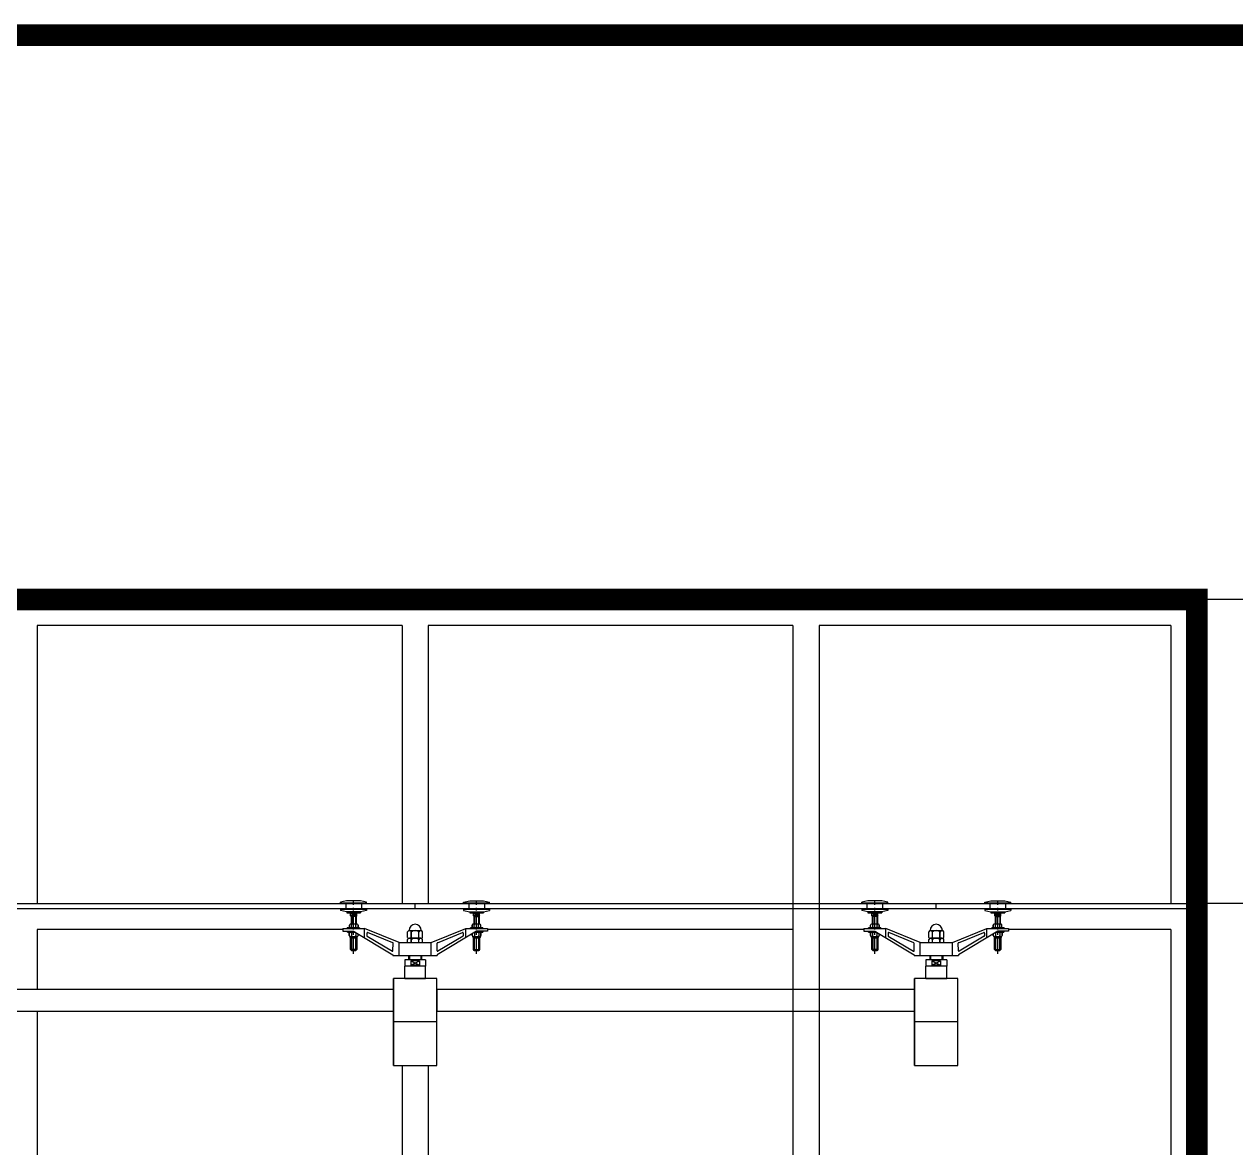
# Model space of a CAD drawing. Extents: x 458975 to 585950, y -118893 to 21149.
# Drawn here: x 471159 to 473949, y -63444 to -60856 of the extents above; entities that cross this region are included whole.
import ezdxf

# ---------------------------------------------------------------- set-up
doc = ezdxf.new("R2010")
doc.units = 0
doc.header["$LTSCALE"] = 1000
doc.header["$MEASUREMENT"] = 0
doc.linetypes.add('CENTER2', pattern=[1.125, 0.75, -0.125, 0.125, -0.125])
doc.linetypes.add('CENTERX2', pattern=[101.6, 63.5, -12.7, 12.7, -12.7])
doc.layers.get('0').update_dxf_attribs({"linetype": 'CONTINUOUS'})
doc.layers.get('DEFPOINTS').update_dxf_attribs({"linetype": 'CONTINUOUS'})
for name, color, linetype in [('E_WALL', 255, 'CONTINUOUS'), ('E_WINDOW', 4, 'CONTINUOUS'), ('LEVL', 3, 'CONTINUOUS'), ('PUB_WALL', 255, 'CONTINUOUS'), ('WALL', 151, 'CONTINUOUS'), ('WINDOW', 2, 'CONTINUOUS')]:
    doc.layers.add(name, color=color, linetype=linetype)

# ---------------------------------------------------------------- blocks, each defined once
blk = doc.blocks.new('A$C692F677F')
at = {"layer": 'E_WINDOW'}
for p, q in [((3600, 3500), (0, 3500)), ((3600, 3500), (3600, 0)), ((930, 3440), (930, 2800)), ((1770, 3440), (930, 3440)), ((1770, 3440), (1770, 2800)), ((1830, 3440), (1830, 2800)), ((2670, 3440), (1830, 3440)), ((2670, 3440), (2670, 2740)), ((2730, 3440), (2730, 2740)), ((3540, 3440), (2730, 3440)), ((3540, 3440), (3540, 2800)), ((930, 2740), (930, 2602.2)), ((1633.5, 2740), (930, 2740)), ((2670, 2740), (1966.5, 2740)), ((2670, 2740), (2670, 2160)), ((2730, 2740), (2730, 2160)), ((2833.5, 2740), (2730, 2740)), ((3540, 2740), (3166.5, 2740)), ((3540, 2740), (3540, 2160)), ((930, 2552.2), (930, 2160)), ((1770, 2427.2), (1770, 2160)), ((1830, 2427.2), (1830, 2160))]:
    blk.add_line(p, q, dxfattribs=at)

msp = doc.modelspace()

# ---------------------------------------------------------------- linework, layer by layer
at = {"color": 2, "linetype": 'Continuous'}
for p, q in [((471901.4, -62875.5), (471887.4, -62878.5)), ((471933.3, -62875.5), (471901.4, -62875.5)), ((471947.3, -62878.5), (471933.3, -62875.5)), ((472170.7, -62878.5), (472184.7, -62875.5)), ((472184.7, -62875.5), (472216.6, -62875.5)), ((472216.6, -62875.5), (472230.6, -62878.5)), ((473101.4, -62875.5), (473087.4, -62878.5)), ((473133.3, -62875.5), (473101.4, -62875.5)), ((473147.3, -62878.5), (473133.3, -62875.5)), ((473370.7, -62878.5), (473384.7, -62875.5)), ((473384.7, -62875.5), (473416.6, -62875.5)), ((473416.6, -62875.5), (473430.6, -62878.5)), ((471887.4, -62881.5), (471887.4, -62878.5)), ((471947.3, -62880.5), (471887.4, -62880.5)), ((471887.4, -62881.5), (471899.4, -62881.5)), ((471887.4, -62894.3), (471899.4, -62894.3)), ((471887.4, -62894.3), (471887.4, -62897.3)), ((471947.3, -62895.3), (471887.4, -62895.3)), ((471901.4, -62900.3), (471887.4, -62897.3)), ((471933.3, -62900.3), (471901.4, -62900.3)), ((471901.5, -62900.3), (471901.5, -62903.1)), ((471901.5, -62903.1), (471933.3, -62903.1)), ((471902.5, -62900.3), (471902.5, -62903.1)), ((471911.5, -62903.1), (471910.5, -62904.1)), ((471910.5, -62910.1), (471910.5, -62904.1)), ((471924.5, -62904.1), (471910.5, -62904.1)), ((471921.5, -62904.1), (471913.5, -62910.1)), ((471913.5, -62904.1), (471921.5, -62910.1)), ((471913.5, -62904.1), (471913.5, -62910.1)), ((471921.5, -62904.1), (471921.5, -62910.1)), ((471923.5, -62903.1), (471924.5, -62904.1)), ((471924.5, -62910.1), (471924.5, -62904.1)), ((471932.3, -62900.3), (471932.3, -62903.1)), ((471947.3, -62897.3), (471933.3, -62900.3)), ((471933.3, -62900.3), (471933.3, -62903.1)), ((471935.3, -62881.5), (471947.3, -62881.5)), ((471947.3, -62894.3), (471935.3, -62894.3)), ((471947.3, -62881.5), (471947.3, -62878.5)), ((471947.3, -62894.3), (471947.3, -62897.3)), ((472170.7, -62881.5), (472170.7, -62878.5)), ((472230.6, -62880.5), (472170.7, -62880.5)), ((472170.7, -62881.5), (472182.7, -62881.5)), ((472170.7, -62894.3), (472182.7, -62894.3)), ((472170.7, -62894.3), (472170.7, -62897.3)), ((472230.6, -62895.3), (472170.7, -62895.3)), ((472170.7, -62897.3), (472184.7, -62900.3)), ((472184.7, -62900.3), (472216.6, -62900.3)), ((472184.7, -62900.3), (472184.7, -62903.1)), ((472184.7, -62903.1), (472216.5, -62903.1)), ((472185.7, -62900.3), (472185.7, -62903.1)), ((472194.5, -62903.1), (472193.5, -62904.1)), ((472193.5, -62910.1), (472193.5, -62904.1)), ((472207.5, -62904.1), (472193.5, -62904.1)), ((472196.5, -62904.1), (472204.5, -62910.1)), ((472204.5, -62904.1), (472196.5, -62910.1)), ((472196.5, -62904.1), (472196.5, -62910.1)), ((472204.5, -62904.1), (472204.5, -62910.1)), ((472206.5, -62903.1), (472207.5, -62904.1)), ((472207.5, -62910.1), (472207.5, -62904.1)), ((472215.5, -62900.3), (472215.5, -62903.1)), ((472216.5, -62900.3), (472216.5, -62903.1)), ((472216.6, -62900.3), (472230.6, -62897.3)), ((472218.6, -62881.5), (472230.6, -62881.5)), ((472230.6, -62894.3), (472218.6, -62894.3)), ((472230.6, -62881.5), (472230.6, -62878.5)), ((472230.6, -62894.3), (472230.6, -62897.3)), ((473087.4, -62881.5), (473087.4, -62878.5)), ((473147.3, -62880.5), (473087.4, -62880.5)), ((473087.4, -62881.5), (473099.4, -62881.5)), ((473087.4, -62894.3), (473099.4, -62894.3)), ((473087.4, -62894.3), (473087.4, -62897.3)), ((473147.3, -62895.3), (473087.4, -62895.3)), ((473101.4, -62900.3), (473087.4, -62897.3)), ((473133.3, -62900.3), (473101.4, -62900.3)), ((473101.5, -62900.3), (473101.5, -62903.1)), ((473101.5, -62903.1), (473133.3, -62903.1)), ((473102.5, -62900.3), (473102.5, -62903.1)), ((473111.5, -62903.1), (473110.5, -62904.1)), ((473124.5, -62904.1), (473110.5, -62904.1)), ((473110.5, -62910.1), (473110.5, -62904.1)), ((473121.5, -62904.1), (473113.5, -62910.1)), ((473113.5, -62904.1), (473121.5, -62910.1)), ((473113.5, -62904.1), (473113.5, -62910.1)), ((473121.5, -62904.1), (473121.5, -62910.1)), ((473123.5, -62903.1), (473124.5, -62904.1)), ((473124.5, -62910.1), (473124.5, -62904.1)), ((473132.3, -62900.3), (473132.3, -62903.1)), ((473147.3, -62897.3), (473133.3, -62900.3)), ((473133.3, -62900.3), (473133.3, -62903.1)), ((473135.3, -62881.5), (473147.3, -62881.5)), ((473147.3, -62894.3), (473135.3, -62894.3)), ((473147.3, -62881.5), (473147.3, -62878.5)), ((473147.3, -62894.3), (473147.3, -62897.3)), ((473370.7, -62881.5), (473370.7, -62878.5)), ((473430.6, -62880.5), (473370.7, -62880.5)), ((473370.7, -62881.5), (473382.7, -62881.5)), ((473370.7, -62894.3), (473382.7, -62894.3)), ((473370.7, -62894.3), (473370.7, -62897.3)), ((473430.6, -62895.3), (473370.7, -62895.3)), ((473370.7, -62897.3), (473384.7, -62900.3)), ((473384.7, -62900.3), (473416.6, -62900.3)), ((473384.7, -62900.3), (473384.7, -62903.1)), ((473384.7, -62903.1), (473416.5, -62903.1)), ((473385.7, -62900.3), (473385.7, -62903.1)), ((473394.5, -62903.1), (473393.5, -62904.1)), ((473407.5, -62904.1), (473393.5, -62904.1)), ((473393.5, -62910.1), (473393.5, -62904.1)), ((473396.5, -62904.1), (473404.5, -62910.1)), ((473404.5, -62904.1), (473396.5, -62910.1)), ((473396.5, -62904.1), (473396.5, -62910.1)), ((473404.5, -62904.1), (473404.5, -62910.1)), ((473406.5, -62903.1), (473407.5, -62904.1)), ((473407.5, -62910.1), (473407.5, -62904.1)), ((473415.5, -62900.3), (473415.5, -62903.1)), ((473416.5, -62900.3), (473416.5, -62903.1)), ((473416.6, -62900.3), (473430.6, -62897.3)), ((473418.6, -62881.5), (473430.6, -62881.5)), ((473430.6, -62894.3), (473418.6, -62894.3)), ((473430.6, -62881.5), (473430.6, -62878.5)), ((473430.6, -62894.3), (473430.6, -62897.3)), ((471910.5, -62910.1), (471911.5, -62911.1)), ((471924.5, -62910.1), (471910.5, -62910.1)), ((471911.5, -62911.1), (471911.5, -62929.4)), ((471923.5, -62911.1), (471911.5, -62911.1)), ((471924.5, -62910.1), (471923.5, -62911.1)), ((471923.5, -62911.1), (471923.5, -62929.4)), ((472193.5, -62910.1), (472194.5, -62911.1)), ((472207.5, -62910.1), (472193.5, -62910.1)), ((472194.5, -62911.1), (472206.5, -62911.1)), ((472194.5, -62911.1), (472194.5, -62929.4)), ((472207.5, -62910.1), (472206.5, -62911.1)), ((472206.5, -62911.1), (472206.5, -62929.4)), ((473110.5, -62910.1), (473111.5, -62911.1)), ((473124.5, -62910.1), (473110.5, -62910.1)), ((473111.5, -62911.1), (473111.5, -62929.4)), ((473123.5, -62911.1), (473111.5, -62911.1)), ((473124.5, -62910.1), (473123.5, -62911.1)), ((473123.5, -62911.1), (473123.5, -62929.4)), ((473407.5, -62910.1), (473393.5, -62910.1)), ((473393.5, -62910.1), (473394.5, -62911.1)), ((473394.5, -62911.1), (473406.5, -62911.1)), ((473394.5, -62911.1), (473394.5, -62929.4)), ((473407.5, -62910.1), (473406.5, -62911.1)), ((473406.5, -62911.1), (473406.5, -62929.4))]:
    msp.add_line(p, q, dxfattribs=at)
at = {"color": 0, "linetype": 'CENTER2', "ltscale": 0.05}
for p, q in [((471917.5, -62997.3), (471917.5, -62875.5)), ((472200.5, -62997.3), (472200.5, -62875.5)), ((473117.5, -62997.3), (473117.5, -62875.5)), ((473400.5, -62997.3), (473400.5, -62875.5)), ((471899.4, -62880.5), (471899.4, -62894.3)), ((471935.3, -62880.5), (471935.3, -62894.3)), ((472182.7, -62880.5), (472182.7, -62894.3)), ((472218.6, -62880.5), (472218.6, -62894.3)), ((473099.4, -62880.5), (473099.4, -62894.3)), ((473135.3, -62880.5), (473135.3, -62894.3)), ((473382.7, -62880.5), (473382.7, -62894.3)), ((473418.6, -62880.5), (473418.6, -62894.3)), ((471913, -62911.1), (471913, -62929.4)), ((471922, -62911.1), (471922, -62929.4)), ((472196, -62911.1), (472196, -62929.4)), ((472205, -62911.1), (472205, -62929.4)), ((473113, -62911.1), (473113, -62929.4)), ((473122, -62911.1), (473122, -62929.4)), ((473396, -62911.1), (473396, -62929.4)), ((473405, -62911.1), (473405, -62929.4))]:
    msp.add_line(p, q, dxfattribs=at)
at = {"color": 2}
for p, q in [((471892.5, -62939.2), (471892.5, -62945.2)), ((471892.5, -62939.2), (471942.5, -62939.2)), ((471892.5, -62945.2), (471917.5, -62945.2)), ((471917.4, -62945.2), (472008, -62999.3)), ((472022, -62971.2), (471942.5, -62939.2)), ((471942.5, -62960.1), (471942.5, -62939.2)), ((471948.2, -62949.4), (471948.1, -62955.9)), ((471948.6, -62956.8), (472006.6, -62991.5)), ((472007.7, -62971.9), (471949.6, -62948.5)), ((472041.8, -62959.4), (472041.8, -62946.4)), ((472045, -62943.4), (472073, -62943.4)), ((472045, -62961.5), (472073, -62961.5)), ((472072.2, -62961.4), (472045.8, -62961.4)), ((472050.3, -62959.4), (472050.3, -62946.4)), ((472050.4, -62959.4), (472050.4, -62946.4)), ((472067.5, -62959.4), (472067.5, -62946.4)), ((472067.6, -62959.4), (472067.6, -62946.4)), ((472076.2, -62959.4), (472076.2, -62946.4)), ((472096, -62971.2), (472175.5, -62939.2)), ((472200.6, -62945.2), (472110, -62999.3)), ((472110.2, -62971.9), (472168.4, -62948.5)), ((472169.4, -62956.8), (472111.4, -62991.5)), ((472169.8, -62949.4), (472169.9, -62955.9)), ((472175.5, -62960.1), (472175.5, -62939.2)), ((472175.5, -62939.2), (472225.5, -62939.2)), ((472225.5, -62945.2), (472200.5, -62945.2)), ((472225.5, -62939.2), (472225.5, -62945.2)), ((473092.5, -62939.2), (473092.5, -62945.2)), ((473092.5, -62939.2), (473142.5, -62939.2)), ((473092.5, -62945.2), (473117.5, -62945.2)), ((473117.4, -62945.2), (473208, -62999.3)), ((473222, -62971.2), (473142.5, -62939.2)), ((473142.5, -62960.1), (473142.5, -62939.2)), ((473148.2, -62949.4), (473148.1, -62955.9)), ((473148.6, -62956.8), (473206.6, -62991.5)), ((473207.7, -62971.9), (473149.6, -62948.5)), ((473241.8, -62959.4), (473241.8, -62946.4)), ((473245, -62943.4), (473273, -62943.4)), ((473245, -62961.5), (473273, -62961.5)), ((473272.2, -62961.4), (473245.8, -62961.4)), ((473250.3, -62959.4), (473250.3, -62946.4)), ((473250.4, -62959.4), (473250.4, -62946.4)), ((473267.5, -62959.4), (473267.5, -62946.4)), ((473267.6, -62959.4), (473267.6, -62946.4)), ((473276.2, -62959.4), (473276.2, -62946.4)), ((473296, -62971.2), (473375.5, -62939.2)), ((473400.6, -62945.2), (473310, -62999.3)), ((473310.2, -62971.9), (473368.4, -62948.5)), ((473369.4, -62956.8), (473311.4, -62991.5)), ((473369.8, -62949.4), (473369.9, -62955.9)), ((473375.5, -62960.1), (473375.5, -62939.2)), ((473375.5, -62939.2), (473425.5, -62939.2)), ((473425.5, -62945.2), (473400.5, -62945.2)), ((473425.5, -62939.2), (473425.5, -62945.2)), ((472008.1, -62990.6), (472008.4, -62972.9)), ((472022, -63001.2), (472022, -62971.2)), ((472022, -62971.2), (472096, -62971.2)), ((472041.8, -62971.2), (472041.8, -62964.5)), ((472050.3, -62971.2), (472050.3, -62964.5)), ((472050.4, -62971.2), (472050.4, -62964.5)), ((472067.5, -62971.2), (472067.5, -62964.5)), ((472067.6, -62971.2), (472067.6, -62964.5)), ((472076.2, -62971.2), (472076.2, -62964.5)), ((472096, -63001.2), (472096, -62971.2)), ((472109.9, -62990.6), (472109.6, -62972.9)), ((473208.1, -62990.6), (473208.4, -62972.9)), ((473222, -63001.2), (473222, -62971.2)), ((473222, -62971.2), (473296, -62971.2)), ((473241.8, -62971.2), (473241.8, -62964.5)), ((473250.3, -62971.2), (473250.3, -62964.5)), ((473250.4, -62971.2), (473250.4, -62964.5)), ((473267.5, -62971.2), (473267.5, -62964.5)), ((473267.6, -62971.2), (473267.6, -62964.5)), ((473276.2, -62971.2), (473276.2, -62964.5)), ((473296, -63001.2), (473296, -62971.2)), ((473309.9, -62990.6), (473309.6, -62972.9)), ((472008, -62999.3), (472008, -63001.2)), ((472008, -62999.3), (472008, -63000.5)), ((472008, -63001.2), (472110, -63001.2)), ((472035, -63011.4), (472035, -63025.4)), ((472083, -63011.4), (472035, -63011.4)), ((472044, -63001.4), (472044, -63011.4)), ((472049, -63013.6), (472049, -63023.6)), ((472049, -63023.6), (472069, -63013.6)), ((472049, -63013.6), (472069, -63023.6)), ((472069, -63013.6), (472049, -63013.6)), ((472069, -63013.6), (472069, -63023.6)), ((472074, -63001.4), (472074, -63011.4)), ((472083, -63011.4), (472083, -63025.4)), ((472110, -62999.3), (472110, -63001.2)), ((472110, -62999.3), (472110, -63000.5)), ((473208, -62999.3), (473208, -63001.2)), ((473208, -62999.3), (473208, -63000.5)), ((473208, -63001.2), (473310, -63001.2)), ((473283, -63011.4), (473235, -63011.4)), ((473235, -63011.4), (473235, -63025.4)), ((473244, -63001.4), (473244, -63011.4)), ((473269, -63013.6), (473249, -63013.6)), ((473249, -63013.6), (473249, -63023.6)), ((473249, -63023.6), (473269, -63013.6)), ((473249, -63013.6), (473269, -63023.6)), ((473269, -63013.6), (473269, -63023.6)), ((473274, -63001.4), (473274, -63011.4)), ((473283, -63011.4), (473283, -63025.4)), ((473310, -62999.3), (473310, -63001.2)), ((473310, -62999.3), (473310, -63000.5)), ((472083, -63025.4), (472035, -63025.4)), ((472069, -63023.6), (472049, -63023.6)), ((473283, -63025.4), (473235, -63025.4)), ((473269, -63023.6), (473249, -63023.6))]:
    msp.add_line(p, q, dxfattribs=at)
at = {"color": 7, "linetype": 'CENTERX2'}
for p, q in [((472046, -63001.4), (472046, -63011.4)), ((472072, -63001.4), (472072, -63011.4)), ((473246, -63001.4), (473246, -63011.4)), ((473272, -63001.4), (473272, -63011.4))]:
    msp.add_line(p, q, dxfattribs=at)
for p, q in [((472035, -63054.3), (472035, -63025.4)), ((472083, -63054.3), (472083, -63025.4)), ((473235, -63054.3), (473235, -63025.4)), ((473283, -63054.3), (473283, -63025.4))]:
    msp.add_line(p, q)
for points in [[(472109, -63154.3), (472109, -63054.3), (472009, -63054.3), (472009, -63254.3), (472109, -63254.3)], [(472009, -63254.3), (472009, -63054.3)], [(472035, -63054.3), (472083, -63054.3)], [(472083, -63054.3), (472035, -63054.3)], [(472109, -63254.3), (472109, -63054.3)], [(473309, -63154.3), (473309, -63054.3), (473209, -63054.3), (473209, -63254.3), (473309, -63254.3)], [(473209, -63254.3), (473209, -63054.3)], [(473235, -63054.3), (473283, -63054.3)], [(473283, -63054.3), (473235, -63054.3)], [(473309, -63254.3), (473309, -63054.3)], [(472009, -63079.3), (472009, -63079.3), (470909, -63079.3), (470909, -63129.3), (472009, -63129.3)], [(473209, -63079.3), (473209, -63079.3), (472109, -63079.3), (472109, -63129.3), (473209, -63129.3)], [(472109, -63154.3), (472009, -63154.3)], [(473309, -63154.3), (473209, -63154.3)]]:
    msp.add_lwpolyline(points)
at = {"color": 2}
for centre, radius, start, end in [((472059, -62943.4), 14, 0, 180), ((473259, -62943.4), 14, 0, 180), ((471949.1, -62955.9), 1, 179.2317, 239.1209), ((471949.2, -62949.4), 1, 68.0744, 179.2317), ((472046.1, -62948), 4.61, 20.4369, 159.5631), ((472046.1, -62948), 4.54, 19.7922, 160.2078), ((472046.1, -62955.8), 5.67, 220.2984, 319.7016), ((472046.1, -62955.9), 5.56, 219.7653, 320.2347), ((472046.1, -62966.1), 4.61, 20.4369, 159.5631), ((472046.1, -62966), 4.54, 19.7922, 160.2078), ((472058.9, -62957.2), 13.8, 51.5375, 128.4625), ((472058.9, -62941.9), 19.5, 243.8153, 296.1847), ((472058.9, -62975.3), 13.8, 51.5375, 128.4625), ((472059, -62957.2), 13.8, 51.5375, 128.4625), ((472059, -62941.9), 19.5, 243.8153, 296.1847), ((472059, -62975.3), 13.8, 51.5375, 128.4625), ((472071.9, -62948), 4.61, 20.4369, 159.5631), ((472071.9, -62955.8), 5.67, 220.2984, 319.7016), ((472071.9, -62966.1), 4.61, 20.4369, 159.5631), ((472071.9, -62948), 4.54, 19.7922, 160.2078), ((472071.9, -62955.9), 5.56, 219.7653, 320.2347), ((472071.9, -62966), 4.54, 19.7922, 160.2078), ((472168.8, -62949.4), 1, 0.7683, 111.9256), ((472168.9, -62955.9), 1, 300.8791, 0.7683), ((473149.1, -62955.9), 1, 179.2317, 239.1209), ((473149.2, -62949.4), 1, 68.0744, 179.2317), ((473246.1, -62948), 4.61, 20.4369, 159.5631), ((473246.1, -62948), 4.54, 19.7922, 160.2078), ((473246.1, -62955.8), 5.67, 220.2984, 319.7016), ((473246.1, -62955.9), 5.56, 219.7653, 320.2347), ((473246.1, -62966.1), 4.61, 20.4369, 159.5631), ((473246.1, -62966), 4.54, 19.7922, 160.2078), ((473258.9, -62957.2), 13.8, 51.5375, 128.4625), ((473258.9, -62941.9), 19.5, 243.8153, 296.1847), ((473258.9, -62975.3), 13.8, 51.5375, 128.4625), ((473259, -62957.2), 13.8, 51.5375, 128.4625), ((473259, -62941.9), 19.5, 243.8153, 296.1847), ((473259, -62975.3), 13.8, 51.5375, 128.4625), ((473271.9, -62948), 4.61, 20.4369, 159.5631), ((473271.9, -62955.8), 5.67, 220.2984, 319.7016), ((473271.9, -62966.1), 4.61, 20.4369, 159.5631), ((473271.9, -62948), 4.54, 19.7922, 160.2078), ((473271.9, -62955.9), 5.56, 219.7653, 320.2347), ((473271.9, -62966), 4.54, 19.7922, 160.2078), ((473368.8, -62949.4), 1, 0.7683, 111.9256), ((473368.9, -62955.9), 1, 300.8791, 0.7683), ((472007.4, -62972.8), 1, 359.2317, 68.0744), ((472110.6, -62972.8), 1, 111.9256, 180.7683), ((473207.4, -62972.8), 1, 359.2317, 68.0744), ((473310.6, -62972.8), 1, 111.9256, 180.7683), ((472007.1, -62990.6), 1, 239.1209, 359.2317), ((472110.9, -62990.6), 1, 180.7683, 300.8791), ((473207.1, -62990.6), 1, 239.1209, 359.2317), ((473310.9, -62990.6), 1, 180.7683, 300.8791)]:
    msp.add_arc(centre, radius, start, end, dxfattribs=at)
at = {"layer": 'DEFPOINTS', "color": 0, "linetype": 'ByBlock'}
for p in [(472058.7, -62943), (472059.3, -62943), (473258.7, -62943), (473259.3, -62943)]:
    msp.add_point(p, dxfattribs=at)
at = {"layer": 'E_WALL', "const_width": 50}
msp.add_lwpolyline([(468809, -60881.5), (483659, -60881.5)], dxfattribs=at)
at = {"layer": 'E_WALL'}
msp.add_lwpolyline([(470259, -65981.5, 50, 50, 0), (470259, -62181.5, 50, 50, 0), (473859, -62181.5, 50, 50, 0), (473859, -65981.5, 0, 0, 0)], format="xyseb", dxfattribs=at)
at = {"layer": 'LEVL'}
for p, q in [((475145.9, -62181.5), (473859, -62181.5)), ((475145.9, -62881.5), (473859, -62881.5))]:
    msp.add_line(p, q, dxfattribs=at)
at = {"layer": 'PUB_WALL'}
for p, q in [((471907.8, -62935.2), (471907.8, -62931.2)), ((471925.8, -62929.2), (471909.8, -62929.2)), ((471912.8, -62935.2), (471912.8, -62931.2)), ((471922.8, -62935.2), (471922.8, -62931.2)), ((471927.8, -62935.2), (471927.8, -62931.2)), ((472190.2, -62935.2), (472190.2, -62931.2)), ((472208.2, -62929.2), (472192.2, -62929.2)), ((472195.2, -62935.2), (472195.2, -62931.2)), ((472205.2, -62935.2), (472205.2, -62931.2)), ((472210.2, -62935.2), (472210.2, -62931.2)), ((473107.8, -62935.2), (473107.8, -62931.2)), ((473125.8, -62929.2), (473109.8, -62929.2)), ((473112.8, -62935.2), (473112.8, -62931.2)), ((473122.8, -62935.2), (473122.8, -62931.2)), ((473127.8, -62935.2), (473127.8, -62931.2)), ((473390.2, -62935.2), (473390.2, -62931.2)), ((473408.2, -62929.2), (473392.2, -62929.2)), ((473395.2, -62935.2), (473395.2, -62931.2)), ((473405.2, -62935.2), (473405.2, -62931.2)), ((473410.2, -62935.2), (473410.2, -62931.2)), ((471902.8, -62939.1), (471902.8, -62937.2)), ((471902.8, -62939.1), (471931.2, -62939.1)), ((471903.1, -62947.5), (471903.1, -62945.6)), ((471903.1, -62947.5), (471921.3, -62947.5)), ((471907.3, -62949.5), (471907.3, -62955.1)), ((471907.9, -62947.5), (471921.3, -62947.5)), ((471909.5, -62959.6), (471908.7, -62957)), ((471908.8, -62937.2), (471926.8, -62937.2)), ((471909.3, -62957.1), (471925.8, -62957.1)), ((471910.5, -62960.4), (471924, -62960.4)), ((471910.6, -62987.6), (471910.6, -62960.4)), ((471912.3, -62949.1), (471912.3, -62955.1)), ((471912.6, -62960.4), (471912.6, -62989.3)), ((471922.3, -62949.8), (471922.3, -62955.1)), ((471922.8, -62960.4), (471922.8, -62989.3)), ((471924.8, -62987.6), (471924.8, -62960)), ((471925, -62959.6), (471925.8, -62957.1)), ((471927.8, -62951.4), (471927.8, -62955.1)), ((471931.2, -62939.1), (471931.2, -62937.2)), ((472186.8, -62939.1), (472186.8, -62937.2)), ((472215.2, -62939.1), (472186.8, -62939.1)), ((472190.2, -62951.4), (472190.2, -62955.1)), ((472191.2, -62937.2), (472209.2, -62937.2)), ((472193, -62959.6), (472192.2, -62957.1)), ((472192.2, -62957.1), (472208.7, -62957.1)), ((472193.2, -62987.6), (472193.2, -62960)), ((472194, -62960.4), (472207.5, -62960.4)), ((472195.2, -62960.4), (472195.2, -62989.3)), ((472195.7, -62949.8), (472195.7, -62955.1)), ((472214.9, -62947.5), (472196.7, -62947.5)), ((472196.7, -62947.5), (472210.1, -62947.5)), ((472205.4, -62960.4), (472205.4, -62989.3)), ((472205.7, -62949.1), (472205.7, -62955.1)), ((472207.4, -62987.6), (472207.4, -62960.4)), ((472208.5, -62959.6), (472209.3, -62957)), ((472210.7, -62949.5), (472210.7, -62955.1)), ((472214.9, -62947.5), (472214.9, -62945.6)), ((472215.2, -62939.1), (472215.2, -62937.2)), ((473102.8, -62939.1), (473102.8, -62937.2)), ((473102.8, -62939.1), (473131.2, -62939.1)), ((473103.1, -62947.5), (473103.1, -62945.6)), ((473103.1, -62947.5), (473121.3, -62947.5)), ((473107.3, -62949.5), (473107.3, -62955.1)), ((473107.9, -62947.5), (473121.3, -62947.5)), ((473109.5, -62959.6), (473108.7, -62957)), ((473108.8, -62937.2), (473126.8, -62937.2)), ((473109.3, -62957.1), (473125.8, -62957.1)), ((473110.5, -62960.4), (473124, -62960.4)), ((473110.6, -62987.6), (473110.6, -62960.4)), ((473112.3, -62949.1), (473112.3, -62955.1)), ((473112.6, -62960.4), (473112.6, -62989.3)), ((473122.3, -62949.8), (473122.3, -62955.1)), ((473122.8, -62960.4), (473122.8, -62989.3)), ((473124.8, -62987.6), (473124.8, -62960)), ((473125, -62959.6), (473125.8, -62957.1)), ((473127.8, -62951.4), (473127.8, -62955.1)), ((473131.2, -62939.1), (473131.2, -62937.2)), ((473386.8, -62939.1), (473386.8, -62937.2)), ((473415.2, -62939.1), (473386.8, -62939.1)), ((473390.2, -62951.4), (473390.2, -62955.1)), ((473391.2, -62937.2), (473409.2, -62937.2)), ((473392.2, -62957.1), (473408.7, -62957.1)), ((473393, -62959.6), (473392.2, -62957.1)), ((473393.2, -62987.6), (473393.2, -62960)), ((473394, -62960.4), (473407.5, -62960.4)), ((473395.2, -62960.4), (473395.2, -62989.3)), ((473395.7, -62949.8), (473395.7, -62955.1)), ((473414.9, -62947.5), (473396.7, -62947.5)), ((473396.7, -62947.5), (473410.1, -62947.5)), ((473405.4, -62960.4), (473405.4, -62989.3)), ((473405.7, -62949.1), (473405.7, -62955.1)), ((473407.4, -62987.6), (473407.4, -62960.4)), ((473408.5, -62959.6), (473409.3, -62957)), ((473410.7, -62949.5), (473410.7, -62955.1)), ((473414.9, -62947.5), (473414.9, -62945.6)), ((473415.2, -62939.1), (473415.2, -62937.2)), ((471924.8, -62987.6), (471910.6, -62987.6)), ((471912.6, -62989.3), (471910.6, -62987.6)), ((471912.6, -62989.3), (471922.8, -62989.3)), ((471924.8, -62987.6), (471922.8, -62989.3)), ((472193.2, -62987.6), (472195.2, -62989.3)), ((472193.2, -62987.6), (472207.4, -62987.6)), ((472195.2, -62989.3), (472205.4, -62989.3)), ((472205.4, -62989.3), (472207.4, -62987.6)), ((473124.8, -62987.6), (473110.6, -62987.6)), ((473112.6, -62989.3), (473110.6, -62987.6)), ((473112.6, -62989.3), (473122.8, -62989.3)), ((473124.8, -62987.6), (473122.8, -62989.3)), ((473393.2, -62987.6), (473395.2, -62989.3)), ((473393.2, -62987.6), (473407.4, -62987.6)), ((473395.2, -62989.3), (473405.4, -62989.3)), ((473405.4, -62989.3), (473407.4, -62987.6))]:
    msp.add_line(p, q, dxfattribs=at)
at = {"layer": 'PUB_WALL', "linetype": 'Continuous'}
for p, q in [((471902.8, -62937.2), (471931.2, -62937.2)), ((472215.2, -62937.2), (472186.8, -62937.2)), ((473102.8, -62937.2), (473131.2, -62937.2)), ((473415.2, -62937.2), (473386.8, -62937.2))]:
    msp.add_line(p, q, dxfattribs=at)
at = {"layer": 'PUB_WALL'}
for centre, radius, start, end in [((471909.8, -62931.2), 2, 89.9997, 179.9997), ((471910.8, -62931.2), 2, 359.9997, 89.9997), ((471914.8, -62931.2), 2, 89.9997, 179.9997), ((471920.8, -62931.2), 2, 359.9997, 89.9997), ((471924.8, -62931.2), 2, 89.9997, 179.9997), ((471925.8, -62931.2), 2, 359.9997, 89.9997), ((472192.2, -62931.2), 2, 90.0003, 180.0003), ((472193.2, -62931.2), 2, 0.0003, 90.0003), ((472197.2, -62931.2), 2, 90.0003, 180.0003), ((472203.2, -62931.2), 2, 0.0003, 90.0003), ((472207.2, -62931.2), 2, 90.0003, 180.0003), ((472208.2, -62931.2), 2, 0.0003, 90.0003), ((473109.8, -62931.2), 2, 89.9997, 179.9997), ((473110.8, -62931.2), 2, 359.9997, 89.9997), ((473114.8, -62931.2), 2, 89.9997, 179.9997), ((473120.8, -62931.2), 2, 359.9997, 89.9997), ((473124.8, -62931.2), 2, 89.9997, 179.9997), ((473125.8, -62931.2), 2, 359.9997, 89.9997), ((473392.2, -62931.2), 2, 90.0003, 180.0003), ((473393.2, -62931.2), 2, 0.0003, 90.0003), ((473397.2, -62931.2), 2, 90.0003, 180.0003), ((473403.2, -62931.2), 2, 0.0003, 90.0003), ((473407.2, -62931.2), 2, 90.0003, 180.0003), ((473408.2, -62931.2), 2, 0.0003, 90.0003), ((471909.3, -62949.5), 2, 90, 180), ((471909.3, -62955.1), 2, 180, 270), ((471909.8, -62935.2), 2, 179.9997, 269.9997), ((471910.5, -62959.4), 1, 196.8728, 270), ((471910.3, -62949.5), 2, 0, 90), ((471910.3, -62955.1), 2, 270, 0), ((471910.8, -62935.2), 2, 269.9997, 359.9997), ((471914.3, -62949.5), 2, 90, 180), ((471914.3, -62955.1), 2, 180, 270), ((471914.8, -62935.2), 2, 179.9997, 269.9997), ((471920.3, -62949.5), 2, 0, 90), ((471920.3, -62955.1), 2, 270, 0), ((471920.8, -62935.2), 2, 269.9997, 359.9997), ((471924.3, -62949.5), 2, 143.4651, 180), ((471924.3, -62955.1), 2, 180, 270), ((471924.8, -62935.2), 2, 179.9997, 269.9997), ((471924, -62959.4), 1, 270, 343.1272), ((471925.8, -62935.2), 2, 269.9997, 359.9997), ((471925.8, -62955.1), 2, 270, 0), ((472192.2, -62935.2), 2, 180.0003, 270.0003), ((472192.2, -62955.1), 2, 180, 270), ((472194, -62959.4), 1, 196.8728, 270), ((472193.2, -62935.2), 2, 270.0003, 0.0003), ((472193.7, -62955.1), 2, 270, 0), ((472197.2, -62935.2), 2, 180.0003, 270.0003), ((472193.7, -62949.5), 2, 0, 36.5349), ((472197.7, -62949.5), 2, 90, 180), ((472197.7, -62955.1), 2, 180, 270), ((472203.2, -62935.2), 2, 270.0003, 0.0003), ((472203.7, -62949.5), 2, 0, 90), ((472203.7, -62955.1), 2, 270, 0), ((472207.2, -62935.2), 2, 180.0003, 270.0003), ((472207.7, -62949.5), 2, 90, 180), ((472207.7, -62955.1), 2, 180, 270), ((472207.5, -62959.4), 1, 270, 343.1272), ((472208.2, -62935.2), 2, 270.0003, 0.0003), ((472208.7, -62949.5), 2, 0, 90), ((472208.7, -62955.1), 2, 270, 0), ((473109.3, -62949.5), 2, 90, 180), ((473109.3, -62955.1), 2, 180, 270), ((473109.8, -62935.2), 2, 179.9997, 269.9997), ((473110.5, -62959.4), 1, 196.8728, 270), ((473110.3, -62949.5), 2, 0, 90), ((473110.3, -62955.1), 2, 270, 0), ((473110.8, -62935.2), 2, 269.9997, 359.9997), ((473114.3, -62949.5), 2, 90, 180), ((473114.3, -62955.1), 2, 180, 270), ((473114.8, -62935.2), 2, 179.9997, 269.9997), ((473120.3, -62949.5), 2, 0, 90), ((473120.3, -62955.1), 2, 270, 0), ((473120.8, -62935.2), 2, 269.9997, 359.9997), ((473124.3, -62949.5), 2, 143.4651, 180), ((473124.3, -62955.1), 2, 180, 270), ((473124.8, -62935.2), 2, 179.9997, 269.9997), ((473124, -62959.4), 1, 270, 343.1272), ((473125.8, -62935.2), 2, 269.9997, 359.9997), ((473125.8, -62955.1), 2, 270, 0), ((473392.2, -62935.2), 2, 180.0003, 270.0003), ((473392.2, -62955.1), 2, 180, 270), ((473394, -62959.4), 1, 196.8728, 270), ((473393.2, -62935.2), 2, 270.0003, 0.0003), ((473393.7, -62955.1), 2, 270, 0), ((473397.2, -62935.2), 2, 180.0003, 270.0003), ((473393.7, -62949.5), 2, 0, 36.5349), ((473397.7, -62949.5), 2, 90, 180), ((473397.7, -62955.1), 2, 180, 270), ((473403.2, -62935.2), 2, 270.0003, 0.0003), ((473403.7, -62949.5), 2, 0, 90), ((473403.7, -62955.1), 2, 270, 0), ((473407.2, -62935.2), 2, 180.0003, 270.0003), ((473407.7, -62949.5), 2, 90, 180), ((473407.7, -62955.1), 2, 180, 270), ((473407.5, -62959.4), 1, 270, 343.1272), ((473408.2, -62935.2), 2, 270.0003, 0.0003), ((473408.7, -62949.5), 2, 0, 90), ((473408.7, -62955.1), 2, 270, 0)]:
    msp.add_arc(centre, radius, start, end, dxfattribs=at)
at = {"layer": 'WALL'}
for p, q in [((471907.8, -62935.2), (471907.8, -62931.2)), ((471925.8, -62929.2), (471909.8, -62929.2)), ((471912.8, -62935.2), (471912.8, -62931.2)), ((471922.8, -62935.2), (471922.8, -62931.2)), ((471927.8, -62931.2), (471927.8, -62935.2)), ((472190.2, -62931.2), (472190.2, -62935.2)), ((472208.2, -62929.2), (472192.2, -62929.2)), ((472195.2, -62935.2), (472195.2, -62931.2)), ((472205.2, -62935.2), (472205.2, -62931.2)), ((472210.2, -62935.2), (472210.2, -62931.2)), ((473107.8, -62935.2), (473107.8, -62931.2)), ((473125.8, -62929.2), (473109.8, -62929.2)), ((473112.8, -62935.2), (473112.8, -62931.2)), ((473122.8, -62935.2), (473122.8, -62931.2)), ((473127.8, -62931.2), (473127.8, -62935.2)), ((473390.2, -62931.2), (473390.2, -62935.2)), ((473408.2, -62929.2), (473392.2, -62929.2)), ((473395.2, -62935.2), (473395.2, -62931.2)), ((473405.2, -62935.2), (473405.2, -62931.2)), ((473410.2, -62935.2), (473410.2, -62931.2)), ((471902.8, -62937.2), (471902.8, -62939.1)), ((471931.2, -62939.1), (471902.8, -62939.1)), ((471903.1, -62945.6), (471903.1, -62947.5)), ((471921.3, -62947.5), (471903.1, -62947.5)), ((471907.3, -62955.1), (471907.3, -62949.5)), ((471907.9, -62947.5), (471921.3, -62947.5)), ((471908.7, -62957), (471909.5, -62959.6)), ((471908.8, -62937.2), (471926.8, -62937.2)), ((471909.3, -62957.1), (471925.8, -62957.1)), ((471910.5, -62960.4), (471924, -62960.4)), ((471910.6, -62960.4), (471910.6, -62987.6)), ((471912.3, -62949.1), (471912.3, -62955.1)), ((471912.6, -62989.3), (471912.6, -62960.4)), ((471922.3, -62949.8), (471922.3, -62955.1)), ((471922.8, -62989.3), (471922.8, -62960.4)), ((471924.8, -62960), (471924.8, -62987.6)), ((471925.8, -62957.1), (471925, -62959.6)), ((471927.8, -62955.1), (471927.8, -62951.4)), ((471931.2, -62937.2), (471931.2, -62939.1)), ((472186.8, -62937.2), (472186.8, -62939.1)), ((472186.8, -62939.1), (472215.2, -62939.1)), ((472190.2, -62955.1), (472190.2, -62951.4)), ((472191.2, -62937.2), (472209.2, -62937.2)), ((472192.2, -62957.1), (472193, -62959.6)), ((472192.2, -62957.1), (472208.7, -62957.1)), ((472193.2, -62960), (472193.2, -62987.6)), ((472207.5, -62960.4), (472194, -62960.4)), ((472195.2, -62989.3), (472195.2, -62960.4)), ((472195.7, -62949.8), (472195.7, -62955.1)), ((472196.7, -62947.5), (472214.9, -62947.5)), ((472196.7, -62947.5), (472210.1, -62947.5)), ((472205.4, -62989.3), (472205.4, -62960.4)), ((472205.7, -62949.1), (472205.7, -62955.1)), ((472207.4, -62960.4), (472207.4, -62987.6)), ((472209.3, -62957), (472208.5, -62959.6)), ((472210.7, -62955.1), (472210.7, -62949.5)), ((472214.9, -62945.6), (472214.9, -62947.5)), ((472215.2, -62937.2), (472215.2, -62939.1)), ((473102.8, -62937.2), (473102.8, -62939.1)), ((473131.2, -62939.1), (473102.8, -62939.1)), ((473103.1, -62945.6), (473103.1, -62947.5)), ((473121.3, -62947.5), (473103.1, -62947.5)), ((473107.3, -62955.1), (473107.3, -62949.5)), ((473107.9, -62947.5), (473121.3, -62947.5)), ((473108.7, -62957), (473109.5, -62959.6)), ((473108.8, -62937.2), (473126.8, -62937.2)), ((473109.3, -62957.1), (473125.8, -62957.1)), ((473110.5, -62960.4), (473124, -62960.4)), ((473110.6, -62960.4), (473110.6, -62987.6)), ((473112.3, -62949.1), (473112.3, -62955.1)), ((473112.6, -62989.3), (473112.6, -62960.4)), ((473122.3, -62949.8), (473122.3, -62955.1)), ((473122.8, -62989.3), (473122.8, -62960.4)), ((473124.8, -62960), (473124.8, -62987.6)), ((473125.8, -62957.1), (473125, -62959.6)), ((473127.8, -62955.1), (473127.8, -62951.4)), ((473131.2, -62937.2), (473131.2, -62939.1)), ((473386.8, -62937.2), (473386.8, -62939.1)), ((473386.8, -62939.1), (473415.2, -62939.1)), ((473390.2, -62955.1), (473390.2, -62951.4)), ((473391.2, -62937.2), (473409.2, -62937.2)), ((473392.2, -62957.1), (473408.7, -62957.1)), ((473392.2, -62957.1), (473393, -62959.6)), ((473393.2, -62960), (473393.2, -62987.6)), ((473407.5, -62960.4), (473394, -62960.4)), ((473395.2, -62989.3), (473395.2, -62960.4)), ((473395.7, -62949.8), (473395.7, -62955.1)), ((473396.7, -62947.5), (473414.9, -62947.5)), ((473396.7, -62947.5), (473410.1, -62947.5)), ((473405.4, -62989.3), (473405.4, -62960.4)), ((473405.7, -62949.1), (473405.7, -62955.1)), ((473407.4, -62960.4), (473407.4, -62987.6)), ((473409.3, -62957), (473408.5, -62959.6)), ((473410.7, -62955.1), (473410.7, -62949.5)), ((473414.9, -62945.6), (473414.9, -62947.5)), ((473415.2, -62937.2), (473415.2, -62939.1)), ((471924.8, -62987.6), (471910.6, -62987.6)), ((471910.6, -62987.6), (471912.6, -62989.3)), ((471912.6, -62989.3), (471922.8, -62989.3)), ((471922.8, -62989.3), (471924.8, -62987.6)), ((472195.2, -62989.3), (472193.2, -62987.6)), ((472193.2, -62987.6), (472207.4, -62987.6)), ((472205.4, -62989.3), (472195.2, -62989.3)), ((472207.4, -62987.6), (472205.4, -62989.3)), ((473124.8, -62987.6), (473110.6, -62987.6)), ((473110.6, -62987.6), (473112.6, -62989.3)), ((473112.6, -62989.3), (473122.8, -62989.3)), ((473122.8, -62989.3), (473124.8, -62987.6)), ((473395.2, -62989.3), (473393.2, -62987.6)), ((473393.2, -62987.6), (473407.4, -62987.6)), ((473405.4, -62989.3), (473395.2, -62989.3)), ((473407.4, -62987.6), (473405.4, -62989.3))]:
    msp.add_line(p, q, dxfattribs=at)
at = {"layer": 'WALL', "linetype": 'Continuous'}
for p, q in [((471931.2, -62937.2), (471902.8, -62937.2)), ((472186.8, -62937.2), (472215.2, -62937.2)), ((473131.2, -62937.2), (473102.8, -62937.2)), ((473386.8, -62937.2), (473415.2, -62937.2))]:
    msp.add_line(p, q, dxfattribs=at)
at = {"layer": 'WALL'}
for centre, radius, start, end in [((471909.8, -62931.2), 2, 89.9997, 179.9997), ((471910.8, -62931.2), 2, 359.9997, 89.9997), ((471914.8, -62931.2), 2, 89.9997, 179.9997), ((471920.8, -62931.2), 2, 359.9997, 89.9997), ((471924.8, -62931.2), 2, 89.9997, 179.9997), ((471925.8, -62931.2), 2, 359.9997, 89.9997), ((472192.2, -62931.2), 2, 90.0003, 180.0003), ((472193.2, -62931.2), 2, 0.0003, 90.0003), ((472197.2, -62931.2), 2, 90.0003, 180.0003), ((472203.2, -62931.2), 2, 0.0003, 90.0003), ((472207.2, -62931.2), 2, 90.0003, 180.0003), ((472208.2, -62931.2), 2, 0.0003, 90.0003), ((473109.8, -62931.2), 2, 89.9997, 179.9997), ((473110.8, -62931.2), 2, 359.9997, 89.9997), ((473114.8, -62931.2), 2, 89.9997, 179.9997), ((473120.8, -62931.2), 2, 359.9997, 89.9997), ((473124.8, -62931.2), 2, 89.9997, 179.9997), ((473125.8, -62931.2), 2, 359.9997, 89.9997), ((473392.2, -62931.2), 2, 90.0003, 180.0003), ((473393.2, -62931.2), 2, 0.0003, 90.0003), ((473397.2, -62931.2), 2, 90.0003, 180.0003), ((473403.2, -62931.2), 2, 0.0003, 90.0003), ((473407.2, -62931.2), 2, 90.0003, 180.0003), ((473408.2, -62931.2), 2, 0.0003, 90.0003), ((471909.3, -62949.5), 2, 90, 180), ((471909.3, -62955.1), 2, 180, 270), ((471909.8, -62935.2), 2, 179.9997, 269.9997), ((471910.5, -62959.4), 1, 196.8728, 270), ((471910.3, -62949.5), 2, 0, 90), ((471910.3, -62955.1), 2, 270, 0), ((471910.8, -62935.2), 2, 269.9997, 359.9997), ((471914.3, -62949.5), 2, 90, 180), ((471914.3, -62955.1), 2, 180, 270), ((471914.8, -62935.2), 2, 179.9997, 269.9997), ((471920.3, -62949.5), 2, 0, 90), ((471920.3, -62955.1), 2, 270, 0), ((471920.8, -62935.2), 2, 269.9997, 359.9997), ((471924.3, -62949.5), 2, 143.4651, 180), ((471924.3, -62955.1), 2, 180, 270), ((471924.8, -62935.2), 2, 179.9997, 269.9997), ((471924, -62959.4), 1, 270, 343.1272), ((471925.8, -62935.2), 2, 269.9997, 359.9997), ((471925.8, -62955.1), 2, 270, 0), ((472192.2, -62935.2), 2, 180.0003, 270.0003), ((472192.2, -62955.1), 2, 180, 270), ((472194, -62959.4), 1, 196.8728, 270), ((472193.2, -62935.2), 2, 270.0003, 0.0003), ((472193.7, -62955.1), 2, 270, 0), ((472197.2, -62935.2), 2, 180.0003, 270.0003), ((472193.7, -62949.5), 2, 0, 36.5349), ((472197.7, -62949.5), 2, 90, 180), ((472197.7, -62955.1), 2, 180, 270), ((472203.2, -62935.2), 2, 270.0003, 0.0003), ((472203.7, -62949.5), 2, 0, 90), ((472203.7, -62955.1), 2, 270, 0), ((472207.2, -62935.2), 2, 180.0003, 270.0003), ((472207.7, -62949.5), 2, 90, 180), ((472207.7, -62955.1), 2, 180, 270), ((472207.5, -62959.4), 1, 270, 343.1272), ((472208.2, -62935.2), 2, 270.0003, 0.0003), ((472208.7, -62949.5), 2, 0, 90), ((472208.7, -62955.1), 2, 270, 0), ((473109.3, -62949.5), 2, 90, 180), ((473109.3, -62955.1), 2, 180, 270), ((473109.8, -62935.2), 2, 179.9997, 269.9997), ((473110.5, -62959.4), 1, 196.8728, 270), ((473110.3, -62949.5), 2, 0, 90), ((473110.3, -62955.1), 2, 270, 0), ((473110.8, -62935.2), 2, 269.9997, 359.9997), ((473114.3, -62949.5), 2, 90, 180), ((473114.3, -62955.1), 2, 180, 270), ((473114.8, -62935.2), 2, 179.9997, 269.9997), ((473120.3, -62949.5), 2, 0, 90), ((473120.3, -62955.1), 2, 270, 0), ((473120.8, -62935.2), 2, 269.9997, 359.9997), ((473124.3, -62949.5), 2, 143.4651, 180), ((473124.3, -62955.1), 2, 180, 270), ((473124.8, -62935.2), 2, 179.9997, 269.9997), ((473124, -62959.4), 1, 270, 343.1272), ((473125.8, -62935.2), 2, 269.9997, 359.9997), ((473125.8, -62955.1), 2, 270, 0), ((473392.2, -62935.2), 2, 180.0003, 270.0003), ((473392.2, -62955.1), 2, 180, 270), ((473394, -62959.4), 1, 196.8728, 270), ((473393.2, -62935.2), 2, 270.0003, 0.0003), ((473393.7, -62955.1), 2, 270, 0), ((473397.2, -62935.2), 2, 180.0003, 270.0003), ((473393.7, -62949.5), 2, 0, 36.5349), ((473397.7, -62949.5), 2, 90, 180), ((473397.7, -62955.1), 2, 180, 270), ((473403.2, -62935.2), 2, 270.0003, 0.0003), ((473403.7, -62949.5), 2, 0, 90), ((473403.7, -62955.1), 2, 270, 0), ((473407.2, -62935.2), 2, 180.0003, 270.0003), ((473407.7, -62949.5), 2, 90, 180), ((473407.7, -62955.1), 2, 180, 270), ((473407.5, -62959.4), 1, 270, 343.1272), ((473408.2, -62935.2), 2, 270.0003, 0.0003), ((473408.7, -62949.5), 2, 0, 90), ((473408.7, -62955.1), 2, 270, 0)]:
    msp.add_arc(centre, radius, start, end, dxfattribs=at)
at = {"layer": 'WINDOW'}
for points in [[(470259, -62881.5), (473859, -62881.5)], [(473859, -62893.5), (470259, -62893.5)], [(472059, -62893.5), (472059, -62881.5)], [(473259, -62893.5), (473259, -62881.5)]]:
    msp.add_lwpolyline(points, dxfattribs=at)

# ---------------------------------------------------------------- block references
at = {"layer": 'LEVL'}
msp.add_blockref('A$C692F677F', (470259, -65681.5), dxfattribs=at)

doc.saveas('drawing.dxf')
